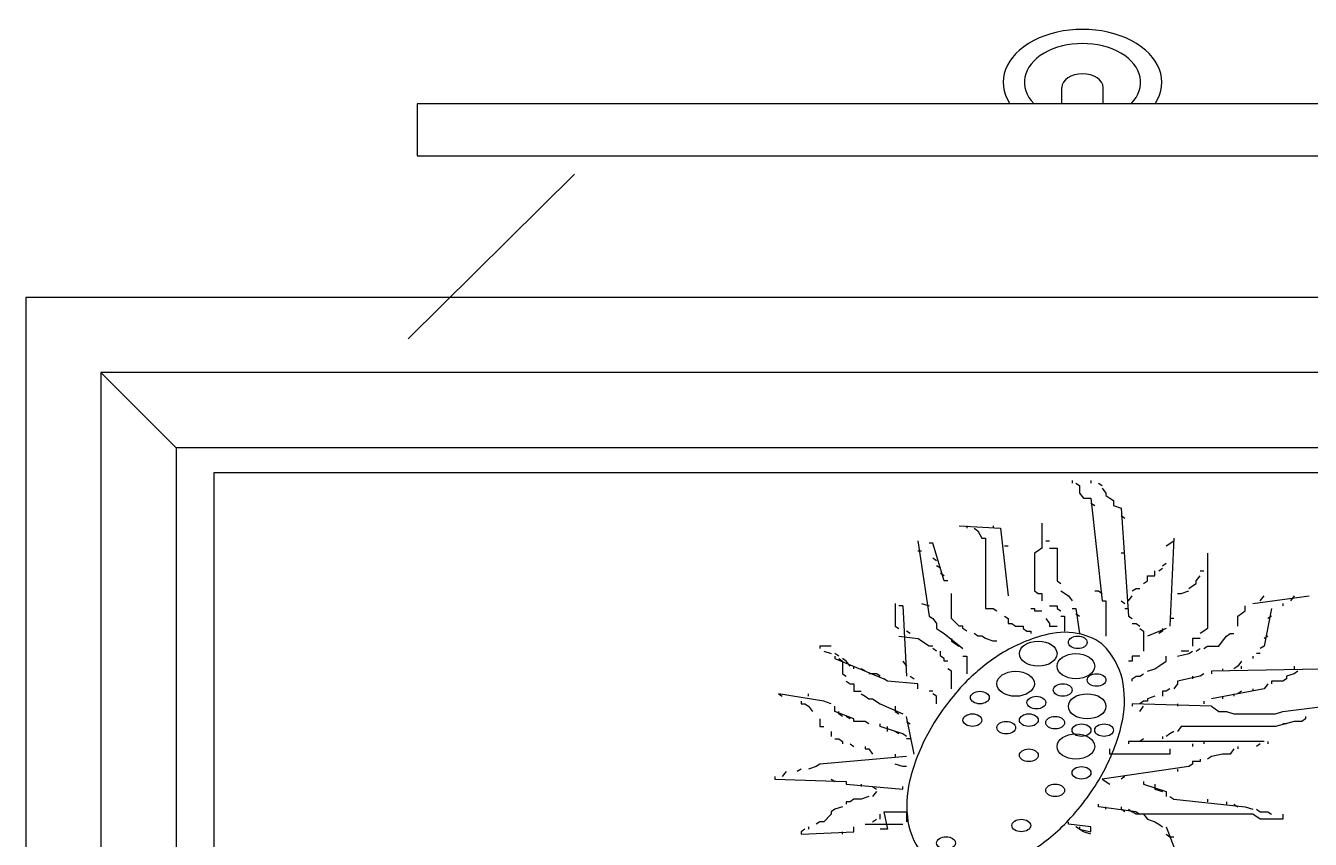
# Model space of a CAD drawing. Header units: inches. Extents: x 4.1 to 46.6, y 13.1 to 37.9.
# Drawn here: x 9.9771 to 10.3867, y 24.5498 to 24.8092 of the extents above; entities that cross this region are included whole.
import ezdxf

# ---------------------------------------------------------------- set-up
doc = ezdxf.new("R2010")
doc.units = ezdxf.units.IN
doc.header["$MEASUREMENT"] = 0
doc.layers.add('02', color=2, linetype='Continuous')
doc.layers.add('4', color=4, linetype='Continuous')

msp = doc.modelspace()

# ---------------------------------------------------------------- linework, layer by layer
at = {"layer": '02'}
for p, q in [((10.30749, 24.78437), (10.30749, 24.78952)), ((10.32063, 24.78437), (10.32063, 24.78952)), ((10.52428, 24.78437), (10.10199, 24.78437)), ((10.10199, 24.78437), (10.10199, 24.76779)), ((10.10199, 24.76779), (10.52428, 24.76779)), ((10.15211, 24.76193), (10.0991, 24.70946)), ((10.62514, 24.69864), (10.00114, 24.69864)), ((10.00114, 24.69864), (10.02514, 24.67464)), ((10.00114, 24.69864), (10.00114, 24.26664)), ((10.60114, 24.67464), (10.02514, 24.67464)), ((10.02514, 24.67464), (10.02514, 24.29064)), ((10.58914, 24.66664), (10.03714, 24.66664)), ((10.03714, 24.66664), (10.03714, 24.29864)), ((10.31074, 24.66424), (10.31074, 24.66344)), ((10.31194, 24.66344), (10.31314, 24.66264)), ((10.31674, 24.66424), (10.31674, 24.66344)), ((10.31914, 24.66344), (10.32034, 24.66264)), ((10.31314, 24.66264), (10.31314, 24.66024)), ((10.31314, 24.66024), (10.31434, 24.65864)), ((10.32034, 24.66184), (10.32154, 24.66024)), ((10.32154, 24.66024), (10.32154, 24.65944)), ((10.32154, 24.65944), (10.32274, 24.65864)), ((10.31434, 24.65864), (10.31674, 24.65864)), ((10.31674, 24.65864), (10.32034, 24.62584)), ((10.31674, 24.65704), (10.31794, 24.65624)), ((10.32274, 24.65864), (10.32394, 24.65784)), ((10.32394, 24.65784), (10.32394, 24.65624)), ((10.32394, 24.65624), (10.32634, 24.65544)), ((10.32634, 24.65544), (10.32874, 24.62104)), ((10.32634, 24.65304), (10.32754, 24.65224)), ((10.27474, 24.64984), (10.28794, 24.64904)), ((10.27714, 24.64984), (10.27714, 24.64904)), ((10.27954, 24.64904), (10.28074, 24.64824)), ((10.28074, 24.64824), (10.28194, 24.64584)), ((10.28554, 24.64984), (10.28554, 24.64904)), ((10.28794, 24.64904), (10.29034, 24.62744)), ((10.30114, 24.65064), (10.30114, 24.64264)), ((10.26154, 24.64504), (10.26514, 24.62104)), ((10.26634, 24.64424), (10.26514, 24.64424)), ((10.26994, 24.63224), (10.26634, 24.64424)), ((10.28194, 24.64584), (10.28314, 24.64584)), ((10.28314, 24.64584), (10.28314, 24.62344)), ((10.28914, 24.64344), (10.29034, 24.64344)), ((10.30114, 24.64264), (10.29994, 24.64184)), ((10.30234, 24.64504), (10.30354, 24.64504)), ((10.30354, 24.64264), (10.30594, 24.64264)), ((10.30594, 24.64264), (10.30594, 24.63224)), ((10.34074, 24.64344), (10.34314, 24.64504)), ((10.34314, 24.64584), (10.34194, 24.61784)), ((10.26154, 24.64184), (10.26274, 24.64184)), ((10.26754, 24.63864), (10.26634, 24.63944)), ((10.29994, 24.64184), (10.29874, 24.64104)), ((10.29874, 24.64104), (10.29874, 24.62904)), ((10.32754, 24.64104), (10.32634, 24.64104)), ((10.35394, 24.64104), (10.35394, 24.61704)), ((10.26874, 24.63624), (10.26754, 24.63704)), ((10.26994, 24.63384), (10.26874, 24.63464)), ((10.33714, 24.63384), (10.33714, 24.63544)), ((10.33834, 24.63544), (10.33954, 24.63624)), ((10.33954, 24.63704), (10.34074, 24.63784)), ((10.35154, 24.63544), (10.35274, 24.63544)), ((10.27114, 24.63224), (10.26994, 24.63224)), ((10.30594, 24.63224), (10.30714, 24.63144)), ((10.33354, 24.63144), (10.33474, 24.63224)), ((10.33474, 24.63224), (10.33474, 24.63384)), ((10.33474, 24.63384), (10.33714, 24.63384)), ((10.34794, 24.62984), (10.34914, 24.63064)), ((10.34914, 24.63064), (10.35034, 24.63144)), ((10.35034, 24.63224), (10.35154, 24.63384)), ((10.35034, 24.63144), (10.35034, 24.63224)), ((10.27234, 24.62024), (10.27234, 24.62824)), ((10.29874, 24.62904), (10.29994, 24.62824)), ((10.29994, 24.62824), (10.30114, 24.62824)), ((10.30114, 24.62824), (10.30114, 24.62584)), ((10.30714, 24.62904), (10.30954, 24.62744)), ((10.30954, 24.62744), (10.31074, 24.62584)), ((10.31794, 24.62904), (10.31914, 24.62904)), ((10.31914, 24.62904), (10.32034, 24.62824)), ((10.32874, 24.62584), (10.32994, 24.62744)), ((10.32994, 24.62904), (10.33114, 24.62984)), ((10.33114, 24.62984), (10.33234, 24.62984)), ((10.34434, 24.62824), (10.34554, 24.62824)), ((10.34554, 24.62824), (10.34794, 24.62904)), ((10.36834, 24.62504), (10.38634, 24.62744)), ((10.37074, 24.62584), (10.37194, 24.62744)), ((10.38154, 24.62744), (10.38034, 24.62584)), ((10.25434, 24.62504), (10.25434, 24.61784)), ((10.25674, 24.62424), (10.25554, 24.62424)), ((10.25674, 24.62424), (10.25794, 24.60184)), ((10.26274, 24.62504), (10.26514, 24.62424)), ((10.28314, 24.62344), (10.28554, 24.62344)), ((10.28554, 24.62344), (10.28674, 24.62264)), ((10.29754, 24.62344), (10.29874, 24.62344)), ((10.29874, 24.62344), (10.29874, 24.62264)), ((10.29874, 24.62264), (10.30114, 24.62264)), ((10.30354, 24.62424), (10.30594, 24.62424)), ((10.30594, 24.62424), (10.30594, 24.62344)), ((10.30594, 24.62344), (10.30714, 24.62264)), ((10.31074, 24.62344), (10.31194, 24.62344)), ((10.31194, 24.62344), (10.31314, 24.61544)), ((10.32034, 24.62584), (10.32154, 24.62584)), ((10.32154, 24.62584), (10.32154, 24.61464)), ((10.32634, 24.62584), (10.32754, 24.62504)), ((10.32754, 24.62344), (10.32874, 24.62344)), ((10.36474, 24.62184), (10.36594, 24.62264)), ((10.36594, 24.62264), (10.36594, 24.62424)), ((10.37434, 24.62344), (10.37194, 24.61144)), ((10.37794, 24.62504), (10.37794, 24.62424)), ((10.26514, 24.62104), (10.26634, 24.62024)), ((10.26634, 24.62024), (10.26754, 24.61864)), ((10.26754, 24.61864), (10.26754, 24.61704)), ((10.27474, 24.61784), (10.27234, 24.62024)), ((10.28914, 24.62104), (10.29034, 24.62024)), ((10.29034, 24.62024), (10.29034, 24.61864)), ((10.29034, 24.61864), (10.29154, 24.61864)), ((10.29154, 24.61864), (10.29274, 24.61784)), ((10.30234, 24.62024), (10.30354, 24.61864)), ((10.30354, 24.61864), (10.30354, 24.61784)), ((10.30714, 24.62104), (10.30834, 24.62104)), ((10.30834, 24.62104), (10.30834, 24.61624)), ((10.31194, 24.62184), (10.31314, 24.62104)), ((10.32874, 24.62104), (10.32994, 24.62024)), ((10.32994, 24.61864), (10.33114, 24.61864)), ((10.33114, 24.61864), (10.33234, 24.61784)), ((10.34314, 24.62024), (10.34194, 24.62024)), ((10.36354, 24.62104), (10.36474, 24.62184)), ((10.36354, 24.61784), (10.36354, 24.62104)), ((10.37434, 24.62104), (10.37314, 24.62024)), ((10.25434, 24.61784), (10.25554, 24.61704)), ((10.25554, 24.61464), (10.26154, 24.61384)), ((10.25914, 24.61544), (10.25794, 24.61624)), ((10.26274, 24.61304), (10.26154, 24.61384)), ((10.26754, 24.61704), (10.26874, 24.61624)), ((10.26874, 24.61624), (10.26994, 24.61544)), ((10.26994, 24.61544), (10.27594, 24.61064)), ((10.27234, 24.61384), (10.27234, 24.61304)), ((10.27594, 24.61784), (10.27474, 24.61784)), ((10.27594, 24.61704), (10.27594, 24.61784)), ((10.27714, 24.61624), (10.27594, 24.61704)), ((10.28074, 24.61464), (10.27954, 24.61544)), ((10.28194, 24.61464), (10.28074, 24.61464)), ((10.28314, 24.61384), (10.28194, 24.61464)), ((10.28554, 24.61304), (10.28314, 24.61384)), ((10.29274, 24.61784), (10.29514, 24.61784)), ((10.29514, 24.61784), (10.29514, 24.61704)), ((10.29514, 24.61704), (10.29634, 24.61624)), ((10.29634, 24.61624), (10.29754, 24.61624)), ((10.29754, 24.61624), (10.29754, 24.61544)), ((10.30354, 24.61784), (10.30594, 24.61784)), ((10.33234, 24.61704), (10.33354, 24.61624)), ((10.33354, 24.61624), (10.33354, 24.60984)), ((10.34074, 24.61704), (10.33474, 24.61464)), ((10.33954, 24.61624), (10.33834, 24.61544)), ((10.33954, 24.61704), (10.33954, 24.61624)), ((10.35154, 24.61384), (10.34914, 24.61384)), ((10.34914, 24.61384), (10.34914, 24.61144)), ((10.35274, 24.61624), (10.35154, 24.61544)), ((10.35394, 24.61704), (10.35274, 24.61624)), ((10.35874, 24.61304), (10.35994, 24.61464)), ((10.35994, 24.61464), (10.36114, 24.61544)), ((10.36114, 24.61544), (10.36234, 24.61544)), ((10.37314, 24.61464), (10.37194, 24.61384)), ((10.23034, 24.61144), (10.23034, 24.61064)), ((10.23394, 24.61144), (10.23034, 24.61144)), ((10.23154, 24.60984), (10.23394, 24.60904)), ((10.26514, 24.61144), (10.26274, 24.61304)), ((10.26634, 24.61144), (10.26514, 24.61144)), ((10.26754, 24.60984), (10.26634, 24.61064)), ((10.26874, 24.60824), (10.26874, 24.60984)), ((10.27234, 24.61304), (10.27474, 24.61144)), ((10.28674, 24.61304), (10.28554, 24.61304)), ((10.34794, 24.60984), (10.34554, 24.60984)), ((10.34794, 24.60904), (10.34914, 24.60984)), ((10.35034, 24.60984), (10.35154, 24.61064)), ((10.35274, 24.61064), (10.35394, 24.61144)), ((10.35394, 24.61144), (10.35754, 24.61144)), ((10.35754, 24.61144), (10.35874, 24.61304)), ((10.37194, 24.61144), (10.37074, 24.61064)), ((10.23634, 24.60824), (10.23514, 24.60904)), ((10.23514, 24.60824), (10.23514, 24.60744)), ((10.23514, 24.60744), (10.25074, 24.60104)), ((10.23634, 24.60744), (10.23754, 24.60664)), ((10.23874, 24.60664), (10.23754, 24.60744)), ((10.23754, 24.60664), (10.23754, 24.60264)), ((10.23994, 24.60504), (10.23874, 24.60664)), ((10.25674, 24.60664), (10.25794, 24.60504)), ((10.26994, 24.60744), (10.26874, 24.60824)), ((10.26994, 24.60664), (10.26994, 24.60744)), ((10.27114, 24.60664), (10.26994, 24.60664)), ((10.27594, 24.60824), (10.27714, 24.60824)), ((10.27714, 24.60824), (10.27714, 24.60264)), ((10.32994, 24.60664), (10.32874, 24.60664)), ((10.33234, 24.60824), (10.32994, 24.60824)), ((10.32994, 24.60824), (10.32994, 24.60664)), ((10.33834, 24.60504), (10.34074, 24.60664)), ((10.34074, 24.60664), (10.34074, 24.60824)), ((10.34434, 24.60824), (10.34794, 24.60904)), ((10.36474, 24.60664), (10.36354, 24.60504)), ((10.36834, 24.60824), (10.36834, 24.60744)), ((10.37074, 24.60904), (10.36954, 24.60904)), ((10.23754, 24.60264), (10.23874, 24.60184)), ((10.24114, 24.60424), (10.24114, 24.60504)), ((10.24474, 24.60344), (10.24354, 24.60424)), ((10.24834, 24.60264), (10.24594, 24.60264)), ((10.24954, 24.60184), (10.24834, 24.60264)), ((10.25914, 24.60184), (10.26034, 24.60104)), ((10.27234, 24.60344), (10.27114, 24.60424)), ((10.27234, 24.59784), (10.27234, 24.60344)), ((10.32994, 24.60104), (10.33114, 24.60184)), ((10.33114, 24.60184), (10.33234, 24.60184)), ((10.33234, 24.60184), (10.33354, 24.60264)), ((10.33474, 24.60344), (10.33714, 24.60424)), ((10.33714, 24.60424), (10.33834, 24.60504)), ((10.35154, 24.60184), (10.34434, 24.60024)), ((10.34914, 24.60184), (10.34914, 24.60104)), ((10.35274, 24.60264), (10.35154, 24.60184)), ((10.40074, 24.60424), (10.35514, 24.60344)), ((10.35514, 24.60344), (10.35514, 24.60264)), ((10.35874, 24.60424), (10.35874, 24.60344)), ((10.36354, 24.60504), (10.36234, 24.60424)), ((10.36474, 24.60424), (10.36474, 24.60504)), ((10.38154, 24.60264), (10.37914, 24.60184)), ((10.37914, 24.60184), (10.37914, 24.60104)), ((10.38154, 24.60504), (10.38154, 24.60424)), ((10.38274, 24.60344), (10.38154, 24.60264)), ((10.23874, 24.60024), (10.23994, 24.59944)), ((10.23994, 24.59944), (10.24114, 24.59944)), ((10.24114, 24.59944), (10.24114, 24.59704)), ((10.25194, 24.60024), (10.25074, 24.60104)), ((10.26154, 24.59944), (10.25194, 24.60024)), ((10.26154, 24.59784), (10.26154, 24.59944)), ((10.32994, 24.60024), (10.32994, 24.60104)), ((10.34194, 24.59784), (10.34074, 24.59704)), ((10.34434, 24.59944), (10.34314, 24.59784)), ((10.34434, 24.60024), (10.34434, 24.59944)), ((10.37194, 24.59784), (10.35514, 24.59464)), ((10.36834, 24.59784), (10.36834, 24.59704)), ((10.37314, 24.59944), (10.37194, 24.59784)), ((10.37794, 24.60024), (10.37434, 24.60024)), ((10.37434, 24.60024), (10.37434, 24.59944)), ((10.37914, 24.60104), (10.37794, 24.60024)), ((10.23154, 24.59384), (10.21714, 24.59624)), ((10.21714, 24.59624), (10.21834, 24.59544)), ((10.22434, 24.59384), (10.22434, 24.59304)), ((10.22674, 24.59544), (10.22674, 24.59624)), ((10.23394, 24.59304), (10.23154, 24.59384)), ((10.24114, 24.59704), (10.24354, 24.59704)), ((10.24354, 24.59624), (10.24474, 24.59544)), ((10.24474, 24.59544), (10.24594, 24.59464)), ((10.24594, 24.59464), (10.24714, 24.59464)), ((10.24714, 24.59464), (10.24954, 24.59304)), ((10.26634, 24.59704), (10.26514, 24.59704)), ((10.26754, 24.59544), (10.26634, 24.59624)), ((10.26754, 24.59304), (10.26754, 24.59544)), ((10.33354, 24.59384), (10.33234, 24.59304)), ((10.33474, 24.59384), (10.33354, 24.59384)), ((10.33714, 24.59544), (10.33474, 24.59464)), ((10.33474, 24.59464), (10.33474, 24.59384)), ((10.34074, 24.59704), (10.33954, 24.59704)), ((10.33954, 24.59704), (10.33954, 24.59544)), ((10.35274, 24.59384), (10.35274, 24.59304)), ((10.35874, 24.59544), (10.35874, 24.59464)), ((10.36234, 24.59624), (10.36234, 24.59544)), ((10.36474, 24.59704), (10.36354, 24.59624)), ((10.22434, 24.59304), (10.22554, 24.59304)), ((10.22554, 24.59304), (10.22674, 24.59224)), ((10.22674, 24.59224), (10.22794, 24.59064)), ((10.23514, 24.59064), (10.23514, 24.59224)), ((10.24114, 24.58824), (10.23514, 24.59064)), ((10.23634, 24.58984), (10.23634, 24.59064)), ((10.23754, 24.58904), (10.23634, 24.58984)), ((10.24954, 24.59304), (10.25674, 24.58984)), ((10.25434, 24.59224), (10.25434, 24.59064)), ((10.25434, 24.59064), (10.25554, 24.58984)), ((10.35514, 24.59224), (10.32994, 24.59304)), ((10.32994, 24.59304), (10.32994, 24.59224)), ((10.33234, 24.59064), (10.33354, 24.59224)), ((10.34434, 24.59304), (10.34434, 24.59224)), ((10.35514, 24.59224), (10.35754, 24.59064)), ((10.35754, 24.59064), (10.35994, 24.59064)), ((10.35994, 24.59064), (10.36234, 24.58984)), ((10.36234, 24.58984), (10.37554, 24.58984)), ((10.37554, 24.58984), (10.37794, 24.59064)), ((10.37794, 24.59064), (10.39714, 24.59304)), ((10.23034, 24.58824), (10.23034, 24.58584)), ((10.23034, 24.58584), (10.23154, 24.58584)), ((10.23994, 24.58824), (10.23874, 24.58904)), ((10.24114, 24.58744), (10.24114, 24.58824)), ((10.24474, 24.58744), (10.24114, 24.58744)), ((10.24594, 24.58664), (10.24474, 24.58744)), ((10.24954, 24.58584), (10.24954, 24.58664)), ((10.25674, 24.58344), (10.24954, 24.58584)), ((10.25194, 24.58424), (10.25194, 24.58584)), ((10.26034, 24.57704), (10.25794, 24.58904)), ((10.25794, 24.58744), (10.25914, 24.58664)), ((10.34554, 24.58584), (10.34434, 24.58424)), ((10.37554, 24.58584), (10.34554, 24.58584)), ((10.38154, 24.58744), (10.37554, 24.58584)), ((10.37914, 24.58664), (10.37794, 24.58664)), ((10.38394, 24.58744), (10.38154, 24.58744)), ((10.38514, 24.58824), (10.38394, 24.58744)), ((10.38514, 24.58904), (10.38514, 24.58824)), ((10.23394, 24.58424), (10.23394, 24.58264)), ((10.23514, 24.58184), (10.23634, 24.58184)), ((10.23634, 24.58184), (10.23754, 24.58104)), ((10.25554, 24.58344), (10.25434, 24.58424)), ((10.25794, 24.58264), (10.25674, 24.58344)), ((10.25914, 24.58184), (10.25794, 24.58184)), ((10.33354, 24.58184), (10.33234, 24.58104)), ((10.33954, 24.58264), (10.33954, 24.58184)), ((10.34194, 24.58344), (10.34074, 24.58264)), ((10.34314, 24.58424), (10.34194, 24.58344)), ((10.23754, 24.58104), (10.23754, 24.58024)), ((10.23994, 24.58024), (10.24114, 24.57944)), ((10.24474, 24.57944), (10.24474, 24.57864)), ((10.24474, 24.57864), (10.24594, 24.57864)), ((10.24594, 24.57864), (10.24714, 24.57704)), ((10.25434, 24.57704), (10.25434, 24.57624)), ((10.32274, 24.57704), (10.32274, 24.57864)), ((10.34194, 24.57704), (10.32274, 24.57704)), ((10.37194, 24.58104), (10.32874, 24.58104)), ((10.32874, 24.58104), (10.32874, 24.58024)), ((10.34194, 24.57864), (10.34194, 24.57704)), ((10.34914, 24.58024), (10.34914, 24.57944)), ((10.35274, 24.58104), (10.35274, 24.58024)), ((10.35874, 24.57704), (10.35514, 24.57624)), ((10.36114, 24.57704), (10.35874, 24.57704)), ((10.36234, 24.57864), (10.36114, 24.57704)), ((10.36354, 24.57944), (10.36354, 24.57864)), ((10.37074, 24.58024), (10.36954, 24.57944)), ((10.37314, 24.58104), (10.37314, 24.58024)), ((10.22914, 24.57304), (10.22674, 24.57224)), ((10.23034, 24.57384), (10.22914, 24.57304)), ((10.25794, 24.57624), (10.23034, 24.57384)), ((10.25674, 24.57304), (10.25434, 24.57384)), ((10.25794, 24.57304), (10.25674, 24.57304)), ((10.34794, 24.57304), (10.32034, 24.56904)), ((10.34914, 24.57384), (10.34794, 24.57304)), ((10.35154, 24.57464), (10.34914, 24.57464)), ((10.34914, 24.57464), (10.34914, 24.57384)), ((10.35154, 24.57544), (10.35154, 24.57464)), ((10.35514, 24.57624), (10.35394, 24.57544)), ((10.21594, 24.56984), (10.21594, 24.56904)), ((10.21594, 24.56904), (10.23874, 24.56824)), ((10.21954, 24.57144), (10.21834, 24.56984)), ((10.22434, 24.57224), (10.22314, 24.57144)), ((10.23394, 24.56904), (10.23514, 24.56824)), ((10.32034, 24.56904), (10.32274, 24.56744)), ((10.32754, 24.56984), (10.32634, 24.56904)), ((10.34434, 24.57224), (10.34434, 24.57144)), ((10.23874, 24.56824), (10.23874, 24.56744)), ((10.23874, 24.56744), (10.25674, 24.56584)), ((10.24354, 24.56744), (10.24354, 24.56664)), ((10.24714, 24.56664), (10.24834, 24.56584)), ((10.24834, 24.56504), (10.24714, 24.56344)), ((10.25674, 24.56584), (10.25674, 24.56664)), ((10.33354, 24.56824), (10.33354, 24.56744)), ((10.33354, 24.56744), (10.34074, 24.56504)), ((10.33714, 24.56744), (10.33714, 24.56584)), ((10.33714, 24.56584), (10.33954, 24.56504)), ((10.34074, 24.56504), (10.34074, 24.56344)), ((10.23994, 24.56184), (10.23874, 24.56184)), ((10.23874, 24.56184), (10.23874, 24.56104)), ((10.24114, 24.56264), (10.23994, 24.56184)), ((10.24354, 24.56264), (10.24114, 24.56264)), ((10.24594, 24.56344), (10.24354, 24.56264)), ((10.31914, 24.56024), (10.31914, 24.56104)), ((10.34194, 24.56344), (10.34314, 24.56264)), ((10.34314, 24.56264), (10.36594, 24.56024)), ((10.35394, 24.56264), (10.35394, 24.56184)), ((10.35994, 24.56184), (10.35994, 24.56104)), ((10.36234, 24.56104), (10.36354, 24.56024)), ((10.23394, 24.55784), (10.23154, 24.55544)), ((10.23514, 24.55944), (10.23394, 24.55864)), ((10.23394, 24.55864), (10.23394, 24.55784)), ((10.23754, 24.56024), (10.23514, 24.55944)), ((10.24954, 24.55624), (10.24954, 24.55784)), ((10.25074, 24.55864), (10.25194, 24.55304)), ((10.25074, 24.55864), (10.25794, 24.55864)), ((10.25794, 24.55864), (10.25794, 24.55544)), ((10.33114, 24.55864), (10.31914, 24.56024)), ((10.32154, 24.55944), (10.32154, 24.56024)), ((10.32634, 24.56024), (10.32634, 24.55944)), ((10.32754, 24.55864), (10.32634, 24.55944)), ((10.32874, 24.55944), (10.32994, 24.55864)), ((10.33114, 24.55784), (10.32994, 24.55864)), ((10.33114, 24.55864), (10.33234, 24.55784)), ((10.36834, 24.55784), (10.33114, 24.55784)), ((10.33354, 24.55784), (10.33474, 24.55624)), ((10.36594, 24.56024), (10.36834, 24.55944)), ((10.37074, 24.55624), (10.36834, 24.55784)), ((10.36954, 24.55944), (10.37074, 24.55864)), ((10.37074, 24.55864), (10.37314, 24.55864)), ((10.37314, 24.55864), (10.37434, 24.55784)), ((10.37794, 24.55784), (10.37794, 24.55624)), ((10.22554, 24.55304), (10.22434, 24.55224)), ((10.22674, 24.55384), (10.22674, 24.55304)), ((10.23034, 24.55544), (10.22914, 24.55464)), ((10.23154, 24.55544), (10.23034, 24.55544)), ((10.24114, 24.55224), (10.24114, 24.55384)), ((10.24474, 24.55464), (10.25674, 24.55464)), ((10.24714, 24.55544), (10.24834, 24.55624)), ((10.25194, 24.55304), (10.24954, 24.55304)), ((10.30954, 24.55464), (10.30954, 24.55544)), ((10.31674, 24.55384), (10.30954, 24.55464)), ((10.31434, 24.55224), (10.31194, 24.55384)), ((10.31314, 24.55384), (10.31314, 24.55304)), ((10.31314, 24.55304), (10.31674, 24.55224)), ((10.31674, 24.55224), (10.31674, 24.55384)), ((10.33474, 24.55624), (10.33714, 24.55544)), ((10.33714, 24.55544), (10.33834, 24.55464)), ((10.33834, 24.55464), (10.33954, 24.55384)), ((10.34074, 24.55384), (10.34314, 24.54744)), ((10.37794, 24.55624), (10.37074, 24.55624)), ((10.22434, 24.55224), (10.22434, 24.55144)), ((10.22434, 24.55144), (10.24114, 24.55224)), ((10.23754, 24.55144), (10.23754, 24.55224)), ((10.31674, 24.55144), (10.31434, 24.55224)), ((10.34074, 24.55144), (10.34194, 24.55064)), ((10.34194, 24.55064), (10.34314, 24.55064))]:
    msp.add_line(p, q, dxfattribs=at)
for centre, major_axis, start_param, end_param in [((10.31406, 24.7912), (0.02529, 0), 5.866803, 9.841161), ((10.31406, 24.7912), (0.01854, 0), 5.698822, 10.009141), ((10.31406, 24.78952), (-0.00657, 0), 3.141593, 6.283185), ((10.31801, 24.58807), (-0.04337, 0), -1.220167, -0.807336), ((10.30837, 24.60564), (0.0153, 0), 1.216799, 1.921426), ((10.30837, 24.60564), (0.0153, 0), 0.512172, 1.216799), ((10.2839, 24.59647), (-0.04337, 0), 3.240933, 3.653765), ((10.34058, 24.57235), (0.07601, 0), 2.334257, 2.588473), ((10.3811, 24.55567), (-0.12363, 0), -0.553119, -0.353997), ((10.25143, 24.59432), (0.07601, 0), -0.154875, 0.099341), ((10.20438, 24.59921), (-0.12363, 0), 2.787595, 2.986717), ((10.3811, 24.55567), (-0.12363, 0), -0.353997, -0.154875), ((10.20438, 24.59921), (0.12363, 0), -0.553119, -0.353997), ((10.33405, 24.56057), (-0.07601, 0), -0.154875, 0.099341), ((10.30157, 24.55841), (0.04337, 0), 3.240933, 3.653765), ((10.2449, 24.58254), (-0.07601, 0), 2.334257, 2.588473)]:
    msp.add_ellipse(centre, major_axis=major_axis, ratio=0.666667, start_param=start_param, end_param=end_param, dxfattribs=at)
for centre, major_axis in [((10.31254, 24.61264), (-0.003, 0)), ((10.29994, 24.60904), (-0.006, 0)), ((10.31194, 24.60504), (0.006, 0)), ((10.29274, 24.59944), (0.006, 0)), ((10.31854, 24.60064), (-0.003, 0)), ((10.30774, 24.59744), (0.003, 0)), ((10.28134, 24.59504), (0.003, 0)), ((10.29934, 24.59344), (0.003, 0)), ((10.31554, 24.59224), (0.006, 0)), ((10.27894, 24.58784), (-0.003, 0)), ((10.29694, 24.58784), (-0.003, 0)), ((10.28974, 24.58544), (0.003, 0)), ((10.30534, 24.58704), (0.003, 0)), ((10.31374, 24.58464), (0.003, 0)), ((10.32094, 24.58464), (0.003, 0)), ((10.31194, 24.57944), (0.006, 0)), ((10.29694, 24.57664), (-0.003, 0)), ((10.31374, 24.57104), (0.003, 0)), ((10.30534, 24.56544), (0.003, 0)), ((10.29454, 24.55424), (0.003, 0)), ((10.27054, 24.54864), (0.003, 0))]:
    msp.add_ellipse(centre, major_axis=major_axis, ratio=0.666667, dxfattribs=at)
at = {"layer": '4'}
for p, q in [((10.64914, 24.72264), (9.97714, 24.72264)), ((9.97714, 24.72264), (9.97714, 24.24264))]:
    msp.add_line(p, q, dxfattribs=at)

doc.saveas('drawing.dxf')
